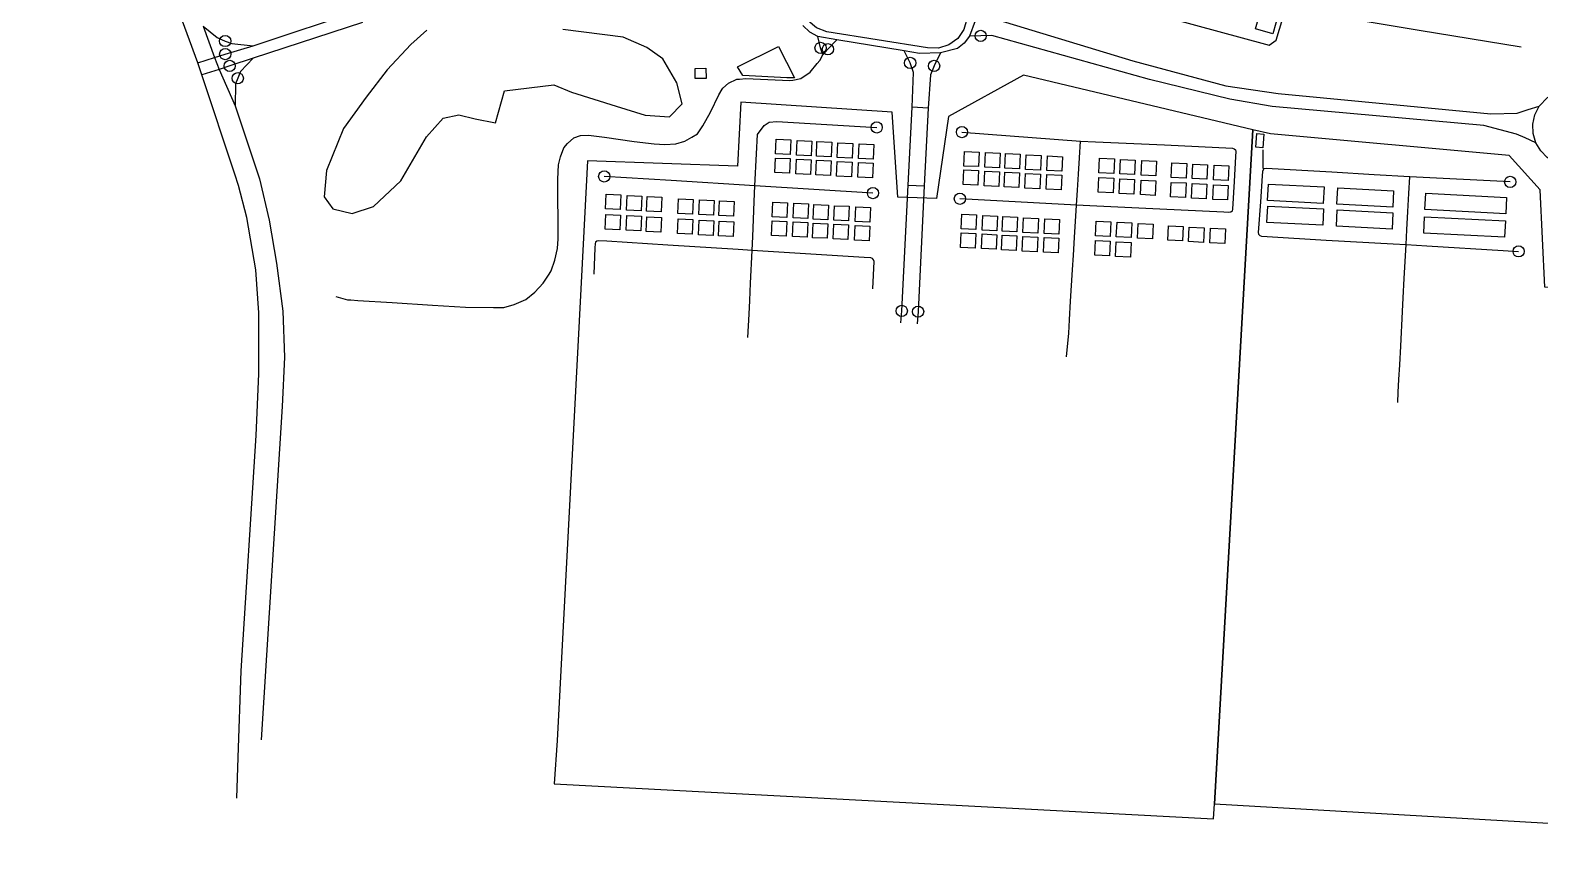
# Model space of a CAD drawing. Header units: metres. Extents: x 11276530 to 11306586, y 355867 to 367650.
# Drawn here: x 11293896 to 11295236, y 358284 to 359003 of the extents above; entities that cross this region are included whole.
import ezdxf

# ---------------------------------------------------------------- set-up
doc = ezdxf.new("R2010")
doc.units = ezdxf.units.M
for name, color, linetype in [('AMENITY', 6, 'Continuous'), ('BUILDING', 8, 'Continuous'), ('HIGHWAY_OTHER', 7, 'Continuous'), ('HIGHWAY_PRIMARY', 2, 'Continuous'), ('HIGHWAY_RESIDENTIAL', 7, 'Continuous'), ('HIGHWAY_SECONDARY', 4, 'Continuous'), ('HIGHWAY_SERVICE', 8, 'Continuous'), ('LANDUSE', 2, 'Continuous'), ('MISC', 8, 'Continuous'), ('NATURAL_WATER', 5, 'Continuous')]:
    doc.layers.add(name, color=color, linetype=linetype)

msp = doc.modelspace()

# ---------------------------------------------------------------- linework, layer by layer
at = {"layer": 'AMENITY'}
msp.add_lwpolyline([(11294528.7, 358962.7), (11294524.1, 358970.5), (11294560.2, 358988.5), (11294574.6, 358960.7), (11294567.6, 358960.8), (11294528.7, 358962.7)], dxfattribs=at)
at = {"layer": 'BUILDING'}
for points in [[(11294989, 359023), (11295004.4, 359018.7), (11294999.1, 358999.8), (11294983.7, 359004.1), (11294989, 359023)], [(11294558.2, 358906.2), (11294571.3, 358905.6), (11294570.7, 358892.6), (11294557.6, 358893.2), (11294558.2, 358906.2)], [(11294576.9, 358905.2), (11294590, 358904.6), (11294589.4, 358891.6), (11294576.3, 358892.2), (11294576.9, 358905.2)], [(11294984.1, 358899.1), (11294984.9, 358911.3), (11294991, 358910.9), (11294990.2, 358898.7), (11294984.1, 358899.1)], [(11294594.5, 358904.2), (11294607.6, 358903.6), (11294607.1, 358890.6), (11294594, 358891.2), (11294594.5, 358904.2)], [(11294613.1, 358903.1), (11294626.2, 358902.5), (11294625.6, 358889.5), (11294612.5, 358890.1), (11294613.1, 358903.1)], [(11294632, 358902.1), (11294645.1, 358901.5), (11294644.5, 358888.5), (11294631.4, 358889.1), (11294632, 358902.1)], [(11294725.4, 358895.5), (11294738.5, 358894.9), (11294737.9, 358882), (11294724.8, 358882.5), (11294725.4, 358895.5)], [(11294744.1, 358894.5), (11294757.2, 358894), (11294756.6, 358881), (11294743.5, 358881.6), (11294744.1, 358894.5)], [(11294761.7, 358893.5), (11294774.9, 358893), (11294774.3, 358880), (11294761.2, 358880.6), (11294761.7, 358893.5)], [(11294780.3, 358892.4), (11294793.4, 358891.8), (11294792.8, 358878.9), (11294779.7, 358879.4), (11294780.3, 358892.4)], [(11294557.6, 358889.6), (11294570.7, 358889.1), (11294570.1, 358876.1), (11294557, 358876.7), (11294557.6, 358889.6)], [(11294576.3, 358888.7), (11294589.4, 358888.1), (11294588.8, 358875.1), (11294575.7, 358875.7), (11294576.3, 358888.7)], [(11294594, 358887.7), (11294607.1, 358887.1), (11294606.5, 358874.1), (11294593.4, 358874.7), (11294594, 358887.7)], [(11294612.5, 358886.5), (11294625.6, 358886), (11294625, 358873), (11294611.9, 358873.6), (11294612.5, 358886.5)], [(11294631.4, 358885.5), (11294644.5, 358884.9), (11294643.9, 358872), (11294630.8, 358872.6), (11294631.4, 358885.5)], [(11294724.8, 358879), (11294737.9, 358878.4), (11294737.3, 358865.4), (11294724.2, 358866), (11294724.8, 358879)], [(11294799.2, 358891.4), (11294812.3, 358890.8), (11294811.7, 358877.8), (11294798.6, 358878.4), (11294799.2, 358891.4)], [(11294845.4, 358889.6), (11294858.5, 358889), (11294857.9, 358876), (11294844.8, 358876.6), (11294845.4, 358889.6)], [(11294863.9, 358888.4), (11294877, 358887.8), (11294876.4, 358874.9), (11294863.3, 358875.5), (11294863.9, 358888.4)], [(11294882.8, 358887.4), (11294895.9, 358886.8), (11294895.3, 358873.9), (11294882.2, 358874.4), (11294882.8, 358887.4)], [(11294909.6, 358885.4), (11294922.7, 358884.8), (11294922.1, 358871.8), (11294909, 358872.4), (11294909.6, 358885.4)], [(11294928.1, 358884.2), (11294941.2, 358883.7), (11294940.6, 358870.7), (11294927.5, 358871.3), (11294928.1, 358884.2)], [(11294947, 358883.2), (11294960.1, 358882.7), (11294959.5, 358869.7), (11294946.4, 358870.3), (11294947, 358883.2)], [(11294743.5, 358878), (11294756.6, 358877.4), (11294756, 358864.4), (11294742.9, 358865), (11294743.5, 358878)], [(11294761.2, 358877), (11294774.3, 358876.4), (11294773.7, 358863.4), (11294760.6, 358864), (11294761.2, 358877)], [(11294779.7, 358875.9), (11294792.8, 358875.3), (11294792.2, 358862.3), (11294779.1, 358862.9), (11294779.7, 358875.9)], [(11294798.6, 358874.9), (11294811.7, 358874.3), (11294811.1, 358861.3), (11294798, 358861.9), (11294798.6, 358874.9)], [(11294844.8, 358872.2), (11294857.9, 358871.6), (11294857.3, 358858.7), (11294844.2, 358859.2), (11294844.8, 358872.2)], [(11294863.3, 358871.1), (11294876.4, 358870.5), (11294875.8, 358857.5), (11294862.7, 358858.1), (11294863.3, 358871.1)], [(11294882.2, 358870.1), (11294895.3, 358869.5), (11294894.7, 358856.5), (11294881.6, 358857.1), (11294882.2, 358870.1)], [(11294909, 358868), (11294922.1, 358867.5), (11294921.5, 358854.5), (11294908.4, 358855.1), (11294909, 358868)], [(11294927.5, 358866.9), (11294940.6, 358866.3), (11294940, 358853.4), (11294926.9, 358854), (11294927.5, 358866.9)], [(11294946.4, 358865.9), (11294959.5, 358865.3), (11294958.9, 358852.4), (11294945.8, 358852.9), (11294946.4, 358865.9)], [(11294995.2, 358866.5), (11295044.7, 358863.9), (11295043.9, 358849.4), (11294994.4, 358852), (11294995.2, 358866.5)], [(11294407.3, 358857.4), (11294420.4, 358856.8), (11294419.8, 358843.8), (11294406.7, 358844.4), (11294407.3, 358857.4)], [(11294426, 358856.4), (11294439.1, 358855.8), (11294438.5, 358842.8), (11294425.4, 358843.4), (11294426, 358856.4)], [(11294443.7, 358855.4), (11294456.8, 358854.8), (11294456.2, 358841.8), (11294443.1, 358842.4), (11294443.7, 358855.4)], [(11294471.5, 358853.5), (11294484.6, 358852.9), (11294484, 358839.9), (11294470.9, 358840.5), (11294471.5, 358853.5)], [(11294490.2, 358852.5), (11294503.3, 358851.9), (11294502.7, 358839), (11294489.6, 358839.5), (11294490.2, 358852.5)], [(11294507.9, 358851.5), (11294521, 358850.9), (11294520.4, 358838), (11294507.3, 358838.5), (11294507.9, 358851.5)], [(11295056.8, 358863.1), (11295106.3, 358860.5), (11295105.5, 358846), (11295056, 358848.6), (11295056.8, 358863.1)], [(11295134.9, 358858.3), (11295206.6, 358854.6), (11295205.9, 358840.1), (11295134.1, 358843.8), (11295134.9, 358858.3)], [(11294407, 358839.5), (11294420.1, 358838.9), (11294419.5, 358825.9), (11294406.4, 358826.5), (11294407, 358839.5)], [(11294425.7, 358838.5), (11294438.8, 358837.9), (11294438.2, 358824.9), (11294425.1, 358825.5), (11294425.7, 358838.5)], [(11294555.2, 358850.4), (11294568.3, 358849.9), (11294567.7, 358836.9), (11294554.6, 358837.5), (11294555.2, 358850.4)], [(11294573.9, 358849.5), (11294587, 358848.9), (11294586.4, 358835.9), (11294573.3, 358836.5), (11294573.9, 358849.5)], [(11294591.6, 358848.5), (11294604.7, 358847.9), (11294604.1, 358834.9), (11294591, 358835.5), (11294591.6, 358848.5)], [(11294610.1, 358847.3), (11294623.2, 358846.8), (11294622.6, 358833.8), (11294609.5, 358834.4), (11294610.1, 358847.3)], [(11294629, 358846.3), (11294642.1, 358845.7), (11294641.5, 358832.8), (11294628.4, 358833.3), (11294629, 358846.3)], [(11294723, 358839.7), (11294736.1, 358839.1), (11294735.5, 358826.1), (11294722.4, 358826.7), (11294723, 358839.7)], [(11294741.7, 358838.7), (11294754.8, 358838.1), (11294754.2, 358825.1), (11294741.1, 358825.7), (11294741.7, 358838.7)], [(11294994.6, 358847), (11295044.1, 358844.4), (11295043.4, 358830), (11294993.9, 358832.5), (11294994.6, 358847)], [(11295056.2, 358843.6), (11295105.7, 358841), (11295105, 358826.5), (11295055.5, 358829.1), (11295056.2, 358843.6)], [(11294443.4, 358837.5), (11294456.5, 358836.9), (11294455.9, 358823.9), (11294442.8, 358824.5), (11294443.4, 358837.5)], [(11294471.2, 358835.6), (11294484.3, 358835), (11294483.7, 358822), (11294470.6, 358822.6), (11294471.2, 358835.6)], [(11294489.9, 358834.6), (11294503, 358834), (11294502.4, 358821), (11294489.3, 358821.6), (11294489.9, 358834.6)], [(11294507.6, 358833.6), (11294520.7, 358833), (11294520.1, 358820), (11294507, 358820.6), (11294507.6, 358833.6)], [(11294554.6, 358833.9), (11294567.7, 358833.3), (11294567.1, 358820.3), (11294554, 358820.9), (11294554.6, 358833.9)], [(11294573.3, 358832.9), (11294586.4, 358832.3), (11294585.8, 358819.4), (11294572.7, 358819.9), (11294573.3, 358832.9)], [(11294591, 358831.9), (11294604.1, 358831.3), (11294603.5, 358818.4), (11294590.4, 358818.9), (11294591, 358831.9)], [(11294609.5, 358830.8), (11294622.6, 358830.2), (11294622, 358817.2), (11294608.9, 358817.8), (11294609.5, 358830.8)], [(11294628.4, 358829.8), (11294641.5, 358829.2), (11294640.9, 358816.2), (11294627.8, 358816.8), (11294628.4, 358829.8)], [(11294759.4, 358837.7), (11294772.5, 358837.1), (11294771.9, 358824.1), (11294758.8, 358824.7), (11294759.4, 358837.7)], [(11294777.9, 358836.6), (11294791, 358836), (11294790.4, 358823), (11294777.3, 358823.6), (11294777.9, 358836.6)], [(11294796.8, 358835.6), (11294809.9, 358835), (11294809.3, 358822), (11294796.2, 358822.6), (11294796.8, 358835.6)], [(11294842.3, 358833.7), (11294855.4, 358833.1), (11294854.8, 358820.1), (11294841.7, 358820.7), (11294842.3, 358833.7)], [(11294860.8, 358832.6), (11294873.9, 358832), (11294873.3, 358819), (11294860.2, 358819.6), (11294860.8, 358832.6)], [(11294879.7, 358831.6), (11294892.8, 358831), (11294892.2, 358818), (11294879.1, 358818.6), (11294879.7, 358831.6)], [(11294906.5, 358829.5), (11294919.6, 358828.9), (11294919, 358816), (11294905.9, 358816.6), (11294906.5, 358829.5)], [(11294925, 358828.4), (11294938.1, 358827.8), (11294937.5, 358814.8), (11294924.4, 358815.4), (11294925, 358828.4)], [(11294943.9, 358827.4), (11294957, 358826.8), (11294956.4, 358813.8), (11294943.3, 358814.4), (11294943.9, 358827.4)], [(11295133.7, 358837.5), (11295205.5, 358833.8), (11295204.8, 358819.3), (11295133, 358823), (11295133.7, 358837.5)], [(11294722.4, 358823.1), (11294735.5, 358822.6), (11294734.9, 358809.6), (11294721.8, 358810.2), (11294722.4, 358823.1)], [(11294741.1, 358822.2), (11294754.2, 358821.6), (11294753.6, 358808.6), (11294740.5, 358809.2), (11294741.1, 358822.2)], [(11294758.8, 358821.2), (11294771.9, 358820.6), (11294771.3, 358807.6), (11294758.2, 358808.2), (11294758.8, 358821.2)], [(11294777.3, 358820), (11294790.4, 358819.5), (11294789.8, 358806.5), (11294776.7, 358807.1), (11294777.3, 358820)], [(11294796.2, 358819), (11294809.3, 358818.5), (11294808.7, 358805.5), (11294795.6, 358806.1), (11294796.2, 358819)], [(11294841.7, 358816.4), (11294854.8, 358815.8), (11294854.2, 358802.8), (11294841.1, 358803.4), (11294841.7, 358816.4)], [(11294860.2, 358815.3), (11294873.3, 358814.7), (11294872.7, 358801.7), (11294859.6, 358802.3), (11294860.2, 358815.3)]]:
    msp.add_lwpolyline(points, close=True, dxfattribs=at)
at = {"layer": 'HIGHWAY_OTHER'}
for points in [[(11294049.7, 359006.5), (11294062.1, 358996.5), (11294069.2, 358993.4), (11294075.2, 358991.1), (11294094.1, 358989.2)], [(11294094.1, 358978.1), (11294082.9, 358966.5), (11294080.4, 358960.4), (11294078.4, 358955.4), (11294078.1, 358935.9)]]:
    msp.add_lwpolyline(points, dxfattribs=at)
for centre in [(11294739.8, 358997.9), (11294069.2, 358993.4), (11294069.3, 358981.8), (11294597.7, 358987.3), (11294604.2, 358986.1), (11294073.2, 358971.3), (11294677.2, 358974), (11294698.4, 358971.3), (11294080.4, 358960.4), (11294647.5, 358916.8), (11294723.2, 358912.6), (11294405.7, 358873.3), (11295209.8, 358868.4), (11294644.2, 358858.5), (11294721.4, 358853.5), (11295217.3, 358806.8), (11294669.7, 358754), (11294684.2, 358753.3)]:
    msp.add_circle(centre, 5, dxfattribs=at)
at = {"layer": 'HIGHWAY_PRIMARY'}
for points in [[(11294044.9, 358974), (11293948.3, 359237.4), (11293945.2, 359246.4), (11293896.1, 359394)], [(11294049.7, 359006.5), (11294059.6, 358978.9)], [(11294048.6, 358963.3), (11294044.9, 358974)], [(11294059.6, 358978.9), (11294063.8, 358968.2)], [(11294079.5, 358321.8), (11294080.6, 358357.7), (11294083.3, 358434.7), (11294096.6, 358643.5), (11294099.2, 358698), (11294099, 358752.3), (11294096.5, 358790.5), (11294088.5, 358836.9), (11294081.1, 358865.3), (11294077.9, 358875.2), (11294048.6, 358963.3)], [(11294063.8, 358968.2), (11294078.1, 358935.9)], [(11294078.1, 358935.9), (11294099.7, 358871.1), (11294108.4, 358834.6), (11294114.9, 358796.4), (11294120.5, 358753.6), (11294122, 358712.8), (11294119.9, 358669.3), (11294101.2, 358373.5)]]:
    msp.add_lwpolyline(points, dxfattribs=at)
at = {"layer": 'HIGHWAY_RESIDENTIAL'}
for points in [[(11294672.5, 359116.8), (11294730.5, 359087), (11294825, 359038.3), (11294838.2, 359033.5), (11294847.2, 359030.2), (11294909.7, 359013), (11294992.6, 358990.7), (11294996, 358989.8), (11295002.2, 358994.1), (11295011.1, 359023.5)], [(11295042, 359017.4), (11295128.9, 359003.1), (11295219.5, 358988.3)], [(11294669, 358743.3), (11294669.7, 358754), (11294675.5, 358865.5), (11294678.9, 358934.6), (11294680.2, 358965.4), (11294677.2, 358974), (11294671.8, 358984.6)], [(11294704, 358983), (11294698.4, 358971.3), (11294695.2, 358963.5), (11294693.3, 358933.7), (11294689.5, 358865), (11294684.2, 358753.3), (11294683.5, 358742.6)], [(11294693.3, 358933.7), (11294678.9, 358934.6)], [(11294533.1, 358730.4), (11294534.4, 358751.1), (11294534.9, 358763.2), (11294535.6, 358778.6), (11294537, 358807.6), (11294537.5, 358820), (11294538.1, 358835.1), (11294538.8, 358851.1), (11294539.3, 358865), (11294540.8, 358893.4), (11294541.8, 358910.5), (11294547.7, 358918.6), (11294552.1, 358921.3), (11294559, 358922.1), (11294647.5, 358916.8)], [(11294723.2, 358912.6), (11294828.3, 358904.7), (11294841.6, 358904.1), (11294902.9, 358901.2), (11294963.3, 358898.4), (11294964.8, 358897.9), (11294965.9, 358896.8), (11294966.2, 358895.3), (11294966, 358891.1), (11294964.7, 358868.7)], [(11294816.1, 358713.1), (11294817.9, 358734.1), (11294818.6, 358746), (11294819.6, 358762.5), (11294821.3, 358790.5), (11294822.1, 358803.3), (11294823.1, 358819), (11294824.8, 358847.7), (11294825.7, 358861.2), (11294826.5, 358875.4), (11294827.4, 358889.9), (11294828.3, 358904.7)], [(11295209.8, 358868.4), (11295120.6, 358873), (11295089.1, 358874.8), (11295051.4, 358877), (11294993.1, 358880.4), (11294991.5, 358880), (11294990.8, 358879.6), (11294990.4, 358879), (11294989.9, 358877.6), (11294989.6, 358873.8), (11294988.1, 358850.6)], [(11294644.2, 358858.5), (11294539.3, 358865), (11294465.2, 358869.6), (11294405.7, 358873.3)], [(11294675.5, 358865.5), (11294689.5, 358865)], [(11294964.7, 358868.7), (11294963.4, 358844.1), (11294962.9, 358842.6), (11294961.7, 358841.6), (11294960.2, 358841.2), (11294955.5, 358841.5), (11294898.9, 358844.1), (11294836.8, 358847.1), (11294824.8, 358847.7), (11294721.4, 358853.5)], [(11295110, 358672.6), (11295110.5, 358681.8), (11295111.1, 358693.2), (11295111.7, 358706.2), (11295112.6, 358722.7), (11295114.3, 358753.5), (11295114.9, 358765.6), (11295115.8, 358782.6), (11295117.4, 358812.8), (11295118.1, 358826), (11295119, 358842.2), (11295119.8, 358858), (11295120.6, 358873)], [(11294988.1, 358850.6), (11294986.2, 358823.5), (11294986.5, 358822), (11294987.5, 358820.8), (11294989, 358820.3), (11294994.1, 358820), (11295046.5, 358816.7), (11295105.8, 358813.5), (11295117.4, 358812.8), (11295135.8, 358811.7), (11295203.5, 358807.7), (11295217.3, 358806.8)], [(11294644.2, 358773.5), (11294645.2, 358797.9), (11294644.8, 358799.4), (11294643.8, 358800.5), (11294642.3, 358801), (11294636.5, 358801.4), (11294537, 358807.6), (11294524.4, 358808.4), (11294462.2, 358812.3), (11294408, 358815.8), (11294400.7, 358816.2), (11294399.2, 358815.9), (11294398, 358814.9), (11294397.6, 358813.4), (11294397.4, 358810), (11294396.3, 358786.7)]]:
    msp.add_lwpolyline(points, dxfattribs=at)
at = {"layer": 'HIGHWAY_SECONDARY'}
for points in [[(11294734.2, 359026.2), (11294745.3, 359015.1), (11294874.8, 358975.7), (11294957.4, 358953.7), (11295004, 358946.8), (11295192.5, 358928.8), (11295215.9, 358929.5), (11295225.8, 358932.6), (11295235.6, 358935.5)], [(11294094.1, 358989.2), (11294192.1, 359021.6)], [(11294191.2, 359009.8), (11294094.1, 358978.1)], [(11294735, 359011.4), (11294729.9, 358997.7), (11294725.1, 358991.6), (11294719.2, 358986.9), (11294704, 358983), (11294685.5, 358982.4), (11294671.8, 358984.6), (11294612, 358994.6), (11294595.4, 358997.3), (11294588.3, 359001.2), (11294581.9, 359007.3)], [(11294059.6, 358978.9), (11294069.3, 358981.8), (11294094.1, 358989.2)], [(11295232.7, 358903.2), (11295223.2, 358907.5), (11295215.4, 358910.8), (11295186.5, 358918.4), (11294998.5, 358935.3), (11294961, 358941.7), (11294889.6, 358959.2), (11294749.6, 358998.3), (11294739.8, 358997.9), (11294729.9, 358997.7)], [(11294044.9, 358974), (11294059.6, 358978.9)], [(11294094.1, 358978.1), (11294073.2, 358971.3), (11294063.8, 358968.2)], [(11294063.8, 358968.2), (11294048.6, 358963.3)], [(11295230.3, 358911.3), (11295230, 358919.7), (11295231.8, 358928), (11295235.6, 358935.5), (11295243, 358943.4), (11295252.4, 358948.5), (11295263, 358950.4), (11295273.6, 358948.8), (11295283.2, 358944), (11295290.8, 358936.4), (11295295.6, 358926.8), (11295297.2, 358918), (11295296.3, 358909.1), (11295293.1, 358900.7), (11295288.2, 358893.8), (11295281.8, 358888.4), (11295274.1, 358884.7), (11295266, 358883.1), (11295257.7, 358883.5), (11295249.8, 358886), (11295242.7, 358890.2), (11295236.9, 358896.1), (11295232.7, 358903.2), (11295230.3, 358911.3)]]:
    msp.add_lwpolyline(points, dxfattribs=at)
at = {"layer": 'HIGHWAY_SERVICE'}
for points in [[(11294599.6, 358981.2), (11294597.7, 358987.3), (11294595.4, 358997.3)], [(11294612, 358994.6), (11294604.2, 358986.1), (11294599.6, 358981.2)], [(11294167.5, 358766.8), (11294177.7, 358763.8), (11294180.6, 358763.7), (11294187.1, 358763.2), (11294217.3, 358761.3), (11294253.3, 358759), (11294282.6, 358757.2), (11294307.4, 358756.9), (11294316.5, 358757), (11294325.6, 358759.6), (11294336, 358764.2), (11294344, 358770.7), (11294351.4, 358778.6), (11294356.8, 358786.7), (11294358.6, 358789.4), (11294361.9, 358799), (11294364.1, 358809.3), (11294364.8, 358817.8), (11294364.6, 358870.8), (11294365.1, 358883.7), (11294366.7, 358890.8), (11294369.8, 358898.5), (11294373, 358902.5), (11294378.7, 358907.5), (11294384.6, 358909.5), (11294391.8, 358910), (11294405.8, 358908.2), (11294432.3, 358904.2), (11294450.1, 358902.1), (11294459.6, 358901.6), (11294469.3, 358902.2), (11294477.3, 358904.6), (11294483.3, 358908), (11294488.4, 358911.2), (11294493.2, 358918.2), (11294500.1, 358930.2), (11294507.3, 358945.8), (11294510.3, 358950.8), (11294510.8, 358951.7), (11294516, 358956.1), (11294523.5, 358959.6), (11294525.6, 358959.7), (11294531.4, 358960.1), (11294570.5, 358958.3), (11294573.2, 358958.8), (11294580.1, 358960.3), (11294588.5, 358965.8), (11294594.8, 358973.5), (11294597, 358976.2), (11294599.6, 358981.2)], [(11294990.2, 358896.9), (11294990.2, 358890.9), (11294990.1, 358883.3), (11294990.3, 358881.3), (11294990.8, 358879.6)]]:
    msp.add_lwpolyline(points, dxfattribs=at)
at = {"layer": 'LANDUSE'}
for points in [[(11294603.1, 359001.5), (11294594.1, 359005), (11294586.8, 359011.3), (11294581.9, 359019.7), (11294580.1, 359029.2), (11294581.4, 359038.7), (11294585.7, 359047.2), (11294592.5, 359053.8), (11294601, 359057.9), (11294612.1, 359058.2), (11294700, 359045), (11294709.2, 359043.1), (11294717.4, 359038.2), (11294723.5, 359031), (11294727.1, 359022.2), (11294727.6, 359012.8), (11294724.9, 359003.5), (11294719.4, 358995.6), (11294711.6, 358989.9), (11294702.3, 358987.1), (11294692.6, 358987.5), (11294603.1, 359001.5)], [(11294361.3, 358334.3), (11294946.6, 358303.4), (11294947.3, 358316.5), (11294981.4, 358914.7), (11294777.9, 358963), (11294711.2, 358926.3), (11294700.5, 358853.6), (11294666.2, 358854.9), (11294661.3, 358930.4), (11294527, 358939.2), (11294523.9, 358882.3), (11294390.9, 358887.1), (11294382.8, 358733.7), (11294364, 358372.8), (11294361.3, 358334.3)], [(11294947.3, 358316.5), (11295514.9, 358283.8), (11295545.3, 358847.8), (11295560.6, 358846.6), (11295561.6, 358864.3), (11295322.2, 358886.5), (11295287.8, 358859.1), (11295272.3, 358773.3), (11295240.5, 358775), (11295236.5, 358861.4), (11295209, 358891.8), (11294997, 358911.2), (11294981.4, 358914.7), (11294947.3, 358316.5)]]:
    msp.add_lwpolyline(points, close=True, dxfattribs=at)
at = {"layer": 'MISC'}
msp.add_lwpolyline([(11294486.3, 358969), (11294495.9, 358969.2), (11294496.1, 358960.3), (11294486.5, 358960.1), (11294486.3, 358969)], dxfattribs=at)
at = {"layer": 'NATURAL_WATER'}
msp.add_lwpolyline([(11294248.2, 359003.1), (11294234, 358990.4), (11294213, 358967.9), (11294194.3, 358943.6), (11294174.1, 358915.9), (11294159.1, 358878.5), (11294157.2, 358855.3), (11294164.7, 358844.4), (11294181.9, 358840.3), (11294201, 358846.7), (11294225, 358869.5), (11294247.8, 358908.4), (11294262.8, 358924.9), (11294276.6, 358927.9), (11294291.2, 358924.5), (11294309.2, 358920.8), (11294317, 358949.2), (11294360.8, 358954.5), (11294376.5, 358948.1), (11294416.2, 358935.7), (11294442, 358927.5), (11294463.7, 358926), (11294474.9, 358937.6), (11294470.1, 358956.3), (11294457.7, 358977.7), (11294443.5, 358987.8), (11294422.6, 358996.7), (11294369, 359003.5)], dxfattribs=at)

doc.saveas('drawing.dxf')
